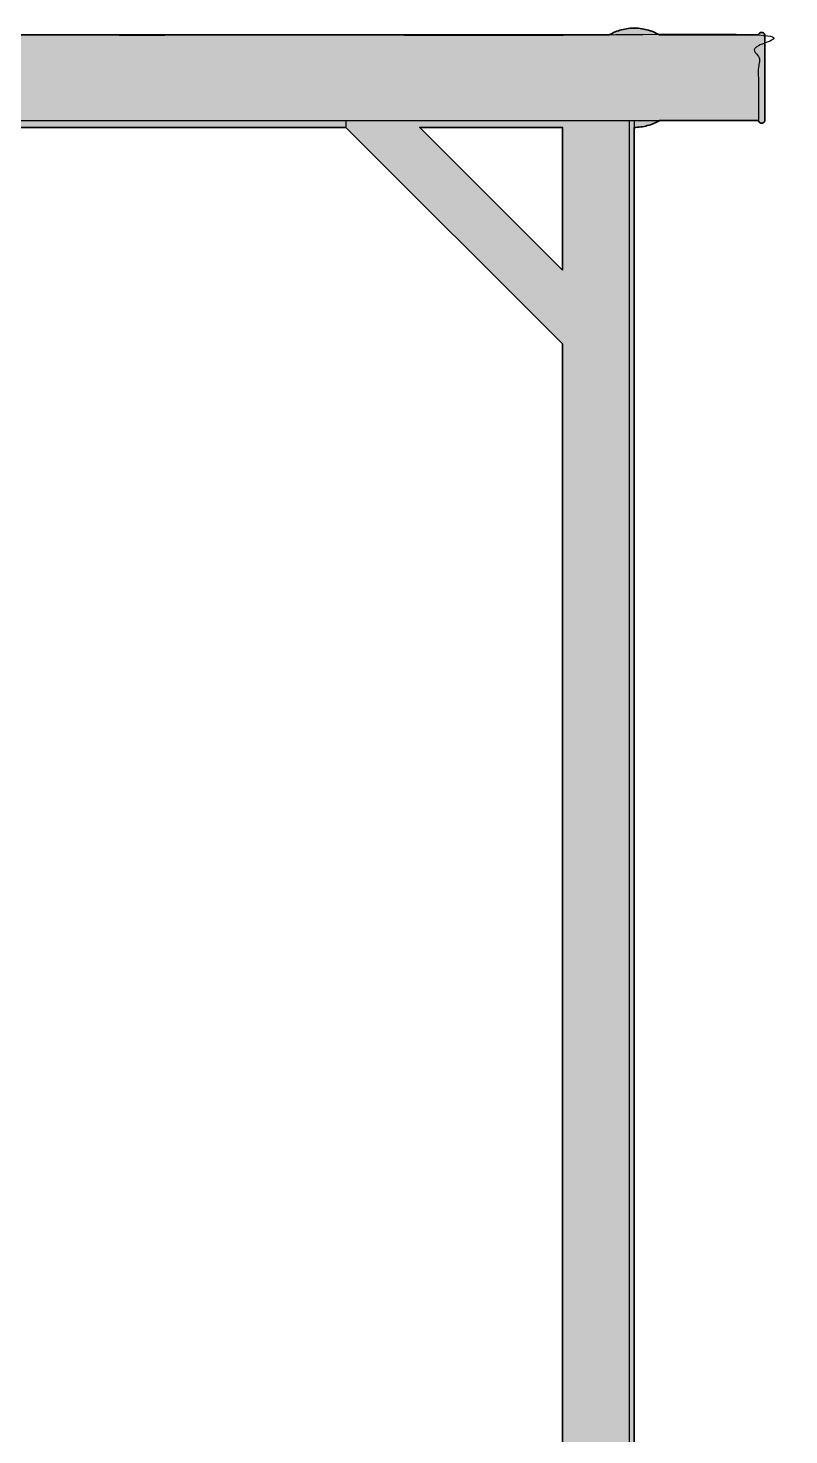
# Model space of a CAD drawing. Header units: millimetres. Extents: x 0 to 4454, y -1455 to 931.
# Drawn here: x 3871 to 4454, y -378 to 699 of the extents above; entities that cross this region are included whole.
import ezdxf

# ---------------------------------------------------------------- set-up
doc = ezdxf.new("R2010")
doc.units = ezdxf.units.MM
doc.layers.add('Blocks', color=7, linetype='Continuous')
doc.layers.add('Blocks$Fill', color=7, linetype='Continuous', true_color=0xffffff)
doc.layers.add('Blocks$Inner', color=7, linetype='Continuous', lineweight=25, true_color=0x007f00)
doc.layers.add('Blocks$Outline', color=7, linetype='Continuous', lineweight=35, true_color=0xff3f3f)

# ---------------------------------------------------------------- blocks, each defined once
blk = doc.blocks.new('Tomoto bed 90x200 Top')
at = {"layer": 'Blocks$Fill'}
h = blk.add_hatch(color=256, dxfattribs=at)
h.paths.add_polyline_path([(1133.125718834581, 1342.00029966884), (1130.834442559659, 1343.24493611529), (1129.658132508026, 1343.807523134767), (1128.463213364019, 1344.329421334935), (1127.251092061759, 1344.810016216989), (1126.023195789705, 1345.248741913909), (1124.780970310261, 1345.645081856721), (1123.525878257456, 1345.998569382728), (1122.259397414829, 1346.308788284978), (1120.983018975421, 1346.575373302301), (1119.698245785996, 1346.798010549397), (1118.406590577568, 1346.976437886402), (1117.109574184236, 1347.110445227545), (1115.808723752527, 1347.199874788514), (1114.505570943278, 1347.244621272223), (1113.20165012822, 1347.244631992799), (1111.898496583359, 1347.199906937623), (1110.59764468128, 1347.110498767333), (1109.30062608456, 1346.976512753825), (1108.008967942318, 1346.79810665631), (1106.724191092109, 1346.575490535541), (1105.447808269251, 1346.308926506512), (1104.181322325681, 1345.998728429813), (1102.92622446044, 1345.645261542086), (1101.683992463906, 1345.248942025988), (1100.456088977793, 1344.810236520165), (1099.243959772983, 1344.329661569815), (1098.049032047253, 1343.80778301849), (1096.872712744822, 1343.245215341865), (1095.716386899796, 1342.642620924216), (1094.581416005233, 1342.000469452005), (90.83031933329039, 1342.000819797429), (90.811516529453, 1342.085480489002), (90.78984786921865, 1342.169193530894), (90.76529707261216, 1342.252107116057), (90.73789351178857, 1342.334122048071), (90.70766997191822, 1342.415140205643), (90.67466261193113, 1342.495064660008), (90.63891092128324, 1342.573799790887), (90.60045767269185, 1342.651251400888), (90.5593488709892, 1342.727326828204), (90.5156336980508, 1342.801935057467), (90.4693644539766, 1342.874986828641), (90.42059649451949, 1342.946394743813), (90.36938816484326, 1343.016073371748), (90.31580072974248, 1343.083939350101), (90.25989830032267, 1343.149911485156), (90.20174775731357, 1343.213910848955), (90.14141867105172, 1343.275860873729), (90.07898321824541, 1343.33568744351), (90.01451609561991, 1343.393318982788), (89.94809443056874, 1343.448686542159), (89.8797976888527, 1343.501723880798), (89.80970757955583, 1343.552367545726), (89.73790795730383, 1343.600556947707), (89.66448472196862, 1343.646234433752), (89.58952571586997, 1343.689345356079), (89.51312061871431, 1343.729838137502), (89.43536084027801, 1343.767664333138), (89.35633941105698, 1343.802778688359), (89.27615087096456, 1343.835139192939), (89.19489115622855, 1343.864707131313), (89.11265748460573, 1343.891447128894), (89.02954823909022, 1343.915327194396), (88.945662850183, 1343.936318758111), (88.86110167696825, 1343.954396706082), (88.77596588700726, 1343.969539410156), (88.69035733533565, 1343.981728753855), (88.6043784425965, 1343.990950154053), (88.51813207248779, 1343.997192578421), (88.43172140872412, 1344.000448558627), (88.34524983157826, 1344.00071419927), (88.25882079419898, 1343.997989182542), (88.17253769882882, 1343.992276768609), (88.08650377313097, 1343.983583791707), (88.00082194664719, 1343.971920651968), (87.9155947276704, 1343.957301302975), (87.83092408063021, 1343.939743235072), (87.74691130406063, 1343.919267454441), (87.66365690945167, 1343.89589845796), (87.58126050095598, 1343.869664203907), (87.49982065625954, 1343.8405960785), (87.41943480862756, 1343.808728858363), (87.3401991303399, 1343.774100668899), (87.26220841764007, 1343.736752938697), (87.18555597730665, 1343.696730349955), (87.11033351503465, 1343.654080785027), (87.03663102571772, 1343.608855269138), (86.96453668578033, 1343.561107909338), (86.89413674768002, 1343.510895829768), (86.82551543673253, 1343.458279103319), (86.75875485031429, 1343.403320679761), (86.69393485967521, 1343.346086310432), (86.63113301436897, 1343.286644469572), (86.57042444946637, 1343.225066272402), (86.51188179568271, 1343.161425390048), (86.45557509246646, 1343.095797961396), (86.40157170421662, 1343.028262501997), (86.34993623967239, 1342.95889981015), (86.30073047464793, 1342.887792870213), (86.25401327809232, 1342.815026753338), (86.20984054168002, 1342.740688515691), (86.16826511293038, 1342.66486709429), (86.1293367319904, 1342.587653200619), (86.09310197212108, 1342.509139212079), (86.05960418398536, 1342.429419061498), (86.02888344377425, 1342.348588124725), (86.00097650526368, 1342.266743106538), (85.97591675585136, 1342.183981924949), (85.95373417660085, 1342.100403594044), (85.93445530638019, 1342.016108105543), (85.91810321010416, 1341.931196309153), (85.90469745114387, 1341.845769791926), (85.89425406792725, 1341.759930756714), (85.8867855547469, 1341.673781899904), (85.88230084680617, 1341.587426288545), (85.88080956572685, 1341.500860193564), (85.88080531316155, 1341.499762749163), (85.88230140360974, 1276.913030702775), (85.88678708996486, 1276.826668955524), (85.8942570059753, 1276.74051401878), (85.90470221348733, 1276.654668981588), (85.91811021423928, 1276.569236562176), (85.93446496483739, 1276.48431898506), (85.9537468959279, 1276.40001785871), (85.9759329356475, 1276.316434053986), (86.00099653719553, 1276.233667583432), (86.02890771062084, 1276.151817481606), (86.05963305868863, 1276.070981686587), (86.09313581686001, 1275.991256922771), (86.12937589727153, 1275.912738585153), (86.16830993671101, 1275.835520625173), (86.20989134848969, 1275.759695438295), (86.25407037819969, 1275.685353753459), (86.30079416324588, 1275.61258452451), (86.35000679608493, 1275.541474823769), (86.40164939114038, 1275.472109737839), (86.45566015526128, 1275.404572265797), (86.51197446164042, 1275.338943219884), (86.57052492716684, 1275.2753011288), (86.63124149303621, 1275.213722143753), (86.6940515085953, 1275.15427994733), (86.75887981826963, 1275.097045665332), (86.82564885146712, 1275.042087781676), (86.89427871544103, 1274.989472056441), (86.96468729083062, 1274.939261447189), (87.0367903299848, 1274.891516033631), (87.11050155770135, 1274.846292945736), (87.18573277452015, 1274.803646295375), (87.2623939622099, 1274.763627111573), (87.34039339151786, 1274.726283279449), (87.4196377319131, 1274.691659482916), (87.50003216324694, 1274.659797151222), (87.58148048923613, 1274.630734409369), (87.66388525255388, 1274.604506032501), (87.7471478514417, 1274.58114340429), (87.83116865769625, 1274.56067447938), (87.91584713587508, 1274.543123749952), (88.00108196360452, 1274.528512216404), (88.08677115279716, 1274.516857362221), (88.17281217170421, 1274.50817313307), (88.25910206759363, 1274.5024699201), (88.3455375899357, 1274.499754547516), (88.4320153139488, 1274.500030264406), (88.5184317643616, 1274.503296740859), (88.60468353921715, 1274.509550068362), (88.69066743359872, 1274.518782764468), (88.77628056312824, 1274.530983781757), (88.86142048706097, 1274.546138521053), (88.94598533087265, 1274.564228848889), (89.02987390815906, 1274.585233119209), (89.11298584169344, 1274.609126199271), (89.19522168355252, 1274.635879499709), (89.27648303410388, 1274.665461008752), (89.35667265974189, 1274.697835330524), (89.43569460924846, 1274.732963727398), (89.51345432857852, 1274.770804166346), (89.58985877403029, 1274.81131136924), (89.66481652354196, 1274.854436867014), (89.73823788612026, 1274.900129057682), (89.81003500912448, 1274.948333268065), (89.8801219834204, 1274.998991819215), (89.94841494614775, 1275.052044095439), (90.01483218108478, 1275.107426616816), (90.07929421641165, 1275.165073115162), (90.14172391982356, 1275.224914613327), (90.202046590799, 1275.286879507719), (90.26019004999762, 1275.350893653991), (90.31608472562766, 1275.416880455754), (90.36966373668474, 1275.484760956228), (90.42086297298374, 1275.554453932724), (90.46962117187286, 1275.625875993825), (90.51587999152252, 1275.698941679169), (90.5595840807564, 1275.773563561715), (90.60068114526803, 1275.849652352343), (90.63912201019411, 1275.927117006697), (90.67486067896243, 1276.005864834127), (90.70785438832354, 1276.085801608602), (90.73806365951532, 1276.166831681443), (90.76545234551304, 1276.248858095785), (90.78998767427402, 1276.331782702586), (90.81164028794774, 1276.415506278068), (90.83029963169065, 1276.49991350221), (166.6086889453218, 1276.499883331622), (168.8240853539428, 1275.29336038216), (169.9605952812017, 1274.745917027951), (171.1146499528968, 1274.236498874008), (172.2849775519971, 1273.765667320671), (173.4702883280079, 1273.333941244213), (174.6692760183578, 1272.941796425022), (175.8806192879238, 1272.589665023268), (177.1029831852211, 1272.277935102637), (178.3350206135547, 1272.006950202678), (179.5753738156091, 1271.777008960211), (180.8226758697128, 1271.5883647802), (182.0755521962819, 1271.441225556509), (183.3326220726449, 1271.335753442783), (184.592500154653, 1271.272064673747), (185.853298151851, 1271.25023809041), (185.853298151851, -730.749785542921), (183.2113166625531, -730.8410964765189), (181.8941844087931, -730.9556280079814), (180.5818335435088, -731.1159091733807), (179.275852660925, -731.3217459531606), (177.9778226444214, -731.5728891829149), (176.6893147529081, -731.8690348550135), (175.4118887188051, -732.2098244865829), (174.1470908599968, -732.5948455534653), (172.8964522080241, -733.0236319895666), (171.6614866547807, -733.495664751028), (170.4436891199475, -734.0103724445325), (169.2445337414138, -734.5671320189667), (168.0654720908205, -735.1652695196226), (166.9079314164537, -735.8040609040199), (165.7733129155677, -736.4827329183518), (164.6629900382322, -737.200464033509), (163.5783068247965, -737.9563854395292), (162.5205762789119, -738.7496811287474), (150.8441290990413, -738.7497801602003), (150.8441290990413, -753.951131574986), (149.9000959124605, -756.4198783670381), (149.4930364490137, -757.6773791967626), (149.1299559105209, -758.9482758354043), (148.8112935655427, -760.231030704208), (148.5374349438171, -761.5240918778782), (148.3087113698493, -762.8258949621631), (148.1253995620646, -764.1348649865195), (147.9877212980027, -765.4494183095721), (147.8958431460305, -766.7679645350563), (147.8498762638083, -768.0889084359387), (147.8498762638119, -769.4106518843964), (147.8958431460305, -770.7315957852807), (147.9877212979991, -772.050142010763), (148.1253995620609, -773.3646953338157), (148.308711369853, -774.6736653581738), (148.5374349438171, -775.9754684424588), (148.8112935655408, -777.2685296161271), (149.1299559105173, -778.5512844849309), (149.4930364490065, -779.8221811235726), (149.9000959124605, -781.079681953297), (150.3506418249599, -782.3222656021007), (150.8441290990413, -783.5484287453492), (150.8441290990413, -798.7497801602003), (162.5203808134511, -798.7498032091262), (164.662002943116, -800.298433562215), (165.7719037100323, -801.015950802228), (166.906084512204, -801.6944378029202), (168.0631734065864, -802.3330738437235), (169.2417707397544, -802.9310864091203), (170.4404508409461, -803.4877521231028), (171.657763746618, -804.0023976242064), (172.8922369543543, -804.4744003800206), (174.1423772040762, -804.9031894402196), (175.4066722843163, -805.2882461272111), (176.6835928614582, -805.6291046635506), (177.9715943296505, -805.9253527353467), (179.2691186792435, -806.1766319910275), (180.5745963813752, -806.3826384747972), (181.8864482865538, -806.5431229943242), (183.2030875348228, -806.6578914221591), (184.5229214753163, -806.7268049305785), (185.8443535927472, -806.7497801594964), (187.1657854386231, -806.7267893173066), (188.4856185647805, -806.6578602145), (189.8022564569219, -806.5430762300257), (191.114106465815, -806.3825762104334), (192.4195817338004, -806.1765543019119), (193.7171031143334, -805.9252597154536), (195.0051010821444, -805.6289964253992), (196.282017631811, -805.2881228017322), (197.5463081623566, -804.9030511765905), (198.7964433456655, -804.4742473454917), (200.0309109764094, -804.0022300038927), (201.2482178012433, -803.4875701197616), (202.4468913251112, -802.9308902429093), (203.6254815924294, -802.3328637519353), (204.7825629409781, -801.6942140396877), (205.9167357264596, -801.0157136382186), (207.0266280155338, -800.2981832843125), (208.1108972453585, -799.5424909266894), (209.0107137012137, -798.7497801602003), (1090.566325426633, -798.7498418276609), (1092.707949564236, -800.2985016122439), (1093.817851040627, -801.0160142939494), (1094.952032359775, -801.6944967705094), (1096.109121581918, -802.3331283291609), (1097.287719057207, -802.9311364619989), (1098.486399118772, -803.4877978004406), (1099.703711807229, -804.0024389902264), (1100.93818462462, -804.4744375059308), (1102.188324315575, -804.9032224039802), (1103.452618673613, -805.2882750132958), (1104.729538370331, -805.629129562687), (1106.017538805343, -805.9253737442541), (1107.315061974667, -806.1766492121515), (1108.620538355342, -806.382652016031), (1109.932388803954, -806.543132968718), (1111.249026466836, -806.657897947638), (1112.568858699553, -806.7268081296261), (1113.890288993429, -806.7497801588561), (1115.211718906725, -806.7267862476747), (1116.531549998163, -806.6578542102088), (1117.848185760431, -806.5430674287181), (1119.160033551414, -806.3825647527356), (1120.465506520648, -806.1765403311183), (1121.763025528851, -805.9252433771871), (1123.051021058091, -805.6289778672799), (1124.327935110325, -805.2881021730518), (1125.592223091986, -804.9030286279703), (1126.842355682402, -804.4742230285501), (1128.076820683658, -804.0022040709118), (1129.294124849854, -803.4875427233565), (1130.492795693335, -802.9308615356949), (1131.671383265872, -802.3328338861993), (1132.828461912566, -801.6941831670574), (1133.96263199637, -801.0156819093481), (1135.072521591104, -800.2981508485555), (1136.156788141012, -799.5424579317823), (1137.213769535841, -798.7497801602003), (1148.889974367597, -798.7497801602003), (1148.889975532084, -783.5484232371509), (1149.834009325892, -781.0796767884221), (1150.24106853289, -779.8221761489385), (1150.604148830389, -778.5512797118226), (1150.922810950309, -777.2685250549894), (1151.196669363333, -775.9754641028612), (1151.425392745339, -774.6736612488057), (1151.608704378241, -773.3646914624678), (1151.746382484795, -772.0501383843166), (1151.838260496896, -770.7315924096929), (1151.884227257093, -769.410648764695), (1151.884227153088, -768.0889055762109), (1151.838260185004, -766.7679619384489), (1151.746381965395, -765.4494159782844), (1151.60870365196, -764.134862921801), (1151.425391813051, -762.8258931643122), (1151.196668226174, -761.5240903462527), (1150.922809609654, -760.2310294372237), (1150.604147287855, -758.94827483054), (1150.241066790342, -757.6773784505658), (1149.834007385445, -756.4198778751434), (1149.383461548812, -755.1772944753702), (1148.889974367597, -753.951131574986), (1148.889974367597, -738.7497801602003), (1137.213781946269, -738.7497801602003), (1135.07138994116, -737.2006496766171), (1133.961077751814, -736.4829115654338), (1132.826469781567, -735.8042320328695), (1131.668939456991, -735.1654326107036), (1130.489887951839, -734.5672865564175), (1129.290742490935, -734.0105179171696), (1128.072954622545, -733.4958006533616), (1126.837998461298, -733.0237578228134), (1125.587368903814, -732.5949608265528), (1124.322579819105, -732.2099287171604), (1123.045162216102, -731.8691275704368), (1121.75666239038, -731.5729699212552), (1120.458640052366, -731.3218142641763), (1119.152666439368, -731.1159646194956), (1117.840322413591, -730.9556701652346), (1116.523196548529, -730.8411249355177), (1115.202883206031, -730.7724675856934), (1113.880892960562, -730.7497812244874), (1113.880897005169, 1271.250229928846), (1116.402082666944, 1271.335793858363), (1117.659110771749, 1271.441281871217), (1118.91194497811, 1271.588434270067), (1120.159204697986, 1271.777088897103), (1121.399515486246, 1272.007037860238), (1122.631510555297, 1272.27802776218), (1123.853832281231, 1272.589759979686), (1125.065133699893, 1272.941890992617), (1126.264079991197, 1273.334032762506), (1127.449349950059, 1273.765753160153), (1128.619637442327, 1274.236576441826), (1129.773652844106, 1274.745983773513), (1130.910124462893, 1275.293413802663), (1132.027799938929, 1275.878263276789), (1133.125447625289, 1276.499893071736), (1208.903793515474, 1276.499911244611), (1208.922463179442, 1276.415506275136), (1208.944115794073, 1276.331782696774), (1208.968651123989, 1276.24885808716), (1208.99603981134, 1276.166831670076), (1209.026249084072, 1276.085801594581), (1209.059242795163, 1276.005864817549), (1209.094981465842, 1275.927116987659), (1209.133422332859, 1275.849652330964), (1209.174519399632, 1275.77356353812), (1209.218223491294, 1275.698941653487), (1209.264482313531, 1275.625875966196), (1209.313240515155, 1275.554453903302), (1209.364439754336, 1275.484760925168), (1209.418018768414, 1275.416880423221), (1209.473913447193, 1275.350893620162), (1209.532056909666, 1275.286879472771), (1209.592379584021, 1275.224914577446), (1209.654809290914, 1275.165073078542), (1209.719271329821, 1275.107426579656), (1209.785688568416, 1275.052044057942), (1209.853981534878, 1274.998991781593), (1209.92406851297, 1274.948333230528), (1209.995865639825, 1274.900129020451), (1210.069287006292, 1274.85443683031), (1210.144244759731, 1274.811311333286), (1210.220649209125, 1274.770804131373), (1210.298408932409, 1274.732963693632), (1210.37743088587, 1274.697835298199), (1210.457620515448, 1274.6654609781), (1210.538881869914, 1274.635879470965), (1210.621117715651, 1274.609126172669), (1210.704229653018, 1274.585233094982), (1210.788118234073, 1274.564228827267), (1210.87268308159, 1274.546138502268), (1210.957823009143, 1274.530983766041), (1211.043436142198, 1274.518782752044), (1211.129420040004, 1274.509550059456), (1211.215671818165, 1274.503296735691), (1211.302088271754, 1274.500030263191), (1211.388565998808, 1274.499754550468), (1211.475001524039, 1274.502469927427), (1211.561291422659, 1274.508173144972), (1211.647332444125, 1274.516857378894), (1211.733021635697, 1274.528512238037), (1211.818256465616, 1274.54312377673), (1211.902934945783, 1274.560674511476), (1211.986955753819, 1274.581143441872), (1212.070218354267, 1274.604506075726), (1212.152623118915, 1274.630734458389), (1212.234071446001, 1274.659797206179), (1212.314465878182, 1274.69165954394), (1212.393710219176, 1274.726283346658), (1212.471709648828, 1274.763627185082), (1212.548370836592, 1274.803646375285), (1212.623602053209, 1274.846293032135), (1212.697313280445, 1274.8915161266), (1212.769416318832, 1274.93926154679), (1212.839824893175, 1274.989472162733), (1212.908454755796, 1275.042087894699), (1212.975223787351, 1275.097045785118), (1213.040052095072, 1275.154280073895), (1213.102862108381, 1275.213722277103), (1213.163578671691, 1275.275301268926), (1213.222129134345, 1275.338943366762), (1213.278443437543, 1275.404572419393), (1213.332454198167, 1275.472109898104), (1213.384096789418, 1275.541474990641), (1213.433309418142, 1275.612584697914), (1213.480033198755, 1275.685353933304), (1213.524212223723, 1275.75969562448), (1213.565793630454, 1275.835520817576), (1213.604727664537, 1275.912738783645), (1213.640967739295, 1275.991257127207), (1213.674470491515, 1276.070981896806), (1213.705195833334, 1276.15181769744), (1213.733107000218, 1276.23366780469), (1213.758170594945, 1276.316434280472), (1213.780356627565, 1276.400018090213), (1213.799638551287, 1276.484319221352), (1213.815993294251, 1276.569236803023), (1213.829401287108, 1276.654669226735), (1213.839846486477, 1276.740514267967), (1213.847316394116, 1276.826669208474), (1213.851802071866, 1276.913030959204), (1213.85329815237, 1276.999635050952), (1213.85191083895, 1341.587278927649), (1213.847517052815, 1341.673614605194), (1213.840137448948, 1341.759746457721), (1213.829780871869, 1341.845571255331), (1213.816459734047, 1341.930986136122), (1213.800190001004, 1342.015888729486), (1213.780991172178, 1342.100177278799), (1213.758886257558, 1342.183750763368), (1213.73390175012, 1342.266509019521), (1213.706067594043, 1342.348352860638), (1213.675417148854, 1342.42918419604), (1213.641987149425, 1342.508906148547), (1213.605817661943, 1342.58742317058), (1213.566952035919, 1342.664641158684), (1213.525436852196, 1342.740467566315), (1213.481321867155, 1342.814811514743), (1213.434659953051, 1342.887583901989), (1213.385507034667, 1342.958697509603), (1213.333922022275, 1343.028067107194), (1213.279966741047, 1343.095609554593), (1213.223705856934, 1343.161243901488), (1213.165206799178, 1343.224891484439), (1213.104539679509, 1343.286476021167), (1213.04177720808, 1343.345923701976), (1212.976994606357, 1343.403163278212), (1212.910269516957, 1343.458126147658), (1212.841681910577, 1343.510746436752), (1212.771313990164, 1343.560961079542), (1212.699250092395, 1343.60870989326), (1212.625576586586, 1343.653935650467), (1212.550381771187, 1343.696584147632), (1212.473755767953, 1343.736604270094), (1212.395790413932, 1343.773948053324), (1212.316579151404, 1343.808570740419), (1212.23621691587, 1343.840430835735), (1212.154800022294, 1343.869490154617), (1212.072426049657, 1343.895713869179), (1211.989193724006, 1343.919070550028), (1211.905202800139, 1343.939532203944), (1211.820553942032, 1343.957074307427), (1211.735348602211, 1343.971675836083), (1211.649688900143, 1343.983319289835), (1211.563677499862, 1343.991990713881), (1211.477417486909, 1343.997679715432), (1211.391012244789, 1344.00037947616), (1211.304565331076, 1344.000086760376), (1211.218180353273, 1343.996801918904), (1211.131960844665, 1343.990528888657), (1211.04601014021, 1343.981275187927), (1210.960431252708, 1343.969051907372), (1210.875326749334, 1343.953873696713), (1210.790798628703, 1343.935758747195), (1210.706948198636, 1343.914728769769), (1210.623875954723, 1343.890808969079), (1210.541681459908, 1343.864028013249), (1210.460463225125, 1343.834417999531), (1210.380318591269, 1343.802014415827), (1210.301343612493, 1343.766856098162), (1210.223632941124, 1343.728985184143), (1210.147279714191, 1343.688447062448), (1210.072375441823, 1343.645290318431), (1209.999009897554, 1343.599566675884), (1209.927271010743, 1343.551330935068), (1209.857244761171, 1343.50064090701), (1209.789015076021, 1343.447557344227), (1209.72266372927, 1343.39214386791), (1209.658270243683, 1343.33446689168), (1209.595911795508, 1343.27459554198), (1209.535663121991, 1343.212601575238), (1209.477596431771, 1343.148559291854), (1209.421781318386, 1343.082545447163), (1209.36828467681, 1343.014639159434), (1209.317170623317, 1342.944921815042), (1209.268500418624, 1342.873476970943), (1209.222332394467, 1342.80039025451), (1209.178721883694, 1342.725749260921), (1209.137721153958, 1342.649643448172), (1209.099379345043, 1342.572164029856), (1209.063742410006, 1342.493403865848), (1209.030853060071, 1342.413457351015), (1209.000750713463, 1342.332420302067), (1208.973471448155, 1342.250389842739), (1208.949047958622, 1342.167464287375), (1208.903775985164, 1342.000162407769)], flags=0)
h.paths.add_polyline_path([(957.6995037197239, -700.7454900690882), (1058.880805314788, -599.5640845352755), (1058.880805314788, -700.7455420384576)], flags=0)
h.paths.add_polyline_path([(240.8535443694345, -700.7455420384576), (240.853298151851, -599.5640845352755), (342.0347556550269, -700.7455420384576)], flags=0)
h.paths.add_polyline_path([(240.853298151851, 1271.250219840071), (350.0347556559318, 1271.250219840069), (240.853298151851, 1162.068762335981)], flags=0)
h.paths.add_polyline_path([(1058.880805314788, 1162.068762335981), (949.699347810707, 1271.250219840069), (1058.880805314788, 1271.250219840071)], flags=0)
h.paths.add_polyline_path([(893.1308053157554, 1271.2502198401), (1058.880805314788, 1105.500219841051), (1058.880805314788, -542.9955420403439), (901.1308053166913, -700.7455420384576), (398.6032981499475, -700.7455420384576), (240.853298151851, -542.9955420403439), (240.853298151851, 1105.500219841051), (406.6033015367811, 1271.250219840118)], flags=0)
at = {"layer": 'Blocks$Inner'}
for p, q in [((406.6033026074447, 1271.250219840134), (893.130805257787, 1271.2502198401)), ((1109.880805256819, 1276.500061111552), (1109.880805256819, -738.7497801602021)), ((1113.880805256819, 1276.500032370033), (1113.880805256819, -738.7497801602003))]:
    blk.add_line(p, q, dxfattribs=at)
for points in [[(1133.125718776667, 1342.000392374955), (1131.990758437735, 1342.642322683563), (1130.83444250169, 1343.24493611529), (1129.658132450058, 1343.807523134767), (1128.46321330605, 1344.329421334935), (1127.25109200379, 1344.810016216989), (1126.023195731736, 1345.248741913909), (1124.780970252293, 1345.645081856721), (1123.525878199488, 1345.998569382728), (1122.259397356861, 1346.308788284978), (1120.983018917453, 1346.575373302301), (1119.698245728027, 1346.798010549397), (1118.406590519599, 1346.976437886402), (1117.109574126268, 1347.110445227545), (1115.808723694558, 1347.199874788514), (1114.50557088531, 1347.244621272223), (1113.201650070251, 1347.244631992799), (1111.89849652539, 1347.199906937623), (1110.597644623312, 1347.110498767333), (1109.300626026591, 1346.976512753825), (1108.00896788435, 1346.79810665631), (1106.724191034141, 1346.575490535541), (1105.447808211283, 1346.308926506512), (1104.181322267713, 1345.998728429813), (1102.926224402471, 1345.645261542086), (1101.683992405938, 1345.248942025988), (1100.456088919825, 1344.810236520165), (1099.243959715014, 1344.329661569815), (1098.049031989284, 1343.80778301849), (1096.872712686853, 1343.245215341865), (1095.716386841827, 1342.642620924216), (1094.581415947406, 1342.000709278529)], [(893.130805257787, 1276.49986822784), (893.130805257787, 1271.2502198401), (1058.880805256819, 1105.500219841051), (1058.880805256819, -542.9955420403439), (893.130805257787, -708.7455420393944), (893.130805257787, -738.7497801602003)], [(1133.12544756732, 1276.499887708223), (1132.027799880961, 1275.878263276789), (1130.910124404924, 1275.293413802663), (1129.773652786137, 1274.745983773513), (1128.619637384359, 1274.236576441826), (1127.44934989209, 1273.765753160153), (1126.264079933228, 1273.334032762506), (1125.065133641924, 1272.941890992617), (1123.853832223263, 1272.589759979686), (1122.631510497328, 1272.27802776218), (1121.399515428277, 1272.007037860238), (1120.159204640017, 1271.777088897103), (1118.911944920142, 1271.588434270067), (1117.65911071378, 1271.441281871217), (1116.402082608975, 1271.335793858363), (1115.142245815342, 1271.272086476327), (1113.880988637581, 1271.250229928848)]]:
    blk.add_lwpolyline(points, dxfattribs=at)
blk.add_lwpolyline([(1058.880805256819, 1162.068762335981), (1058.880805256819, 1271.250219840071), (949.6993477527385, 1271.250219840069)], close=True, dxfattribs=at)
blk.add_open_spline([(90.83040519566839, 1342.000268408196), (90.83034774425778, 1341.999752284843), (90.83032264450503, 1276.500344032389), (90.81164022997928, 1276.415506278068), (90.78998761630555, 1276.331782702586), (90.76545228754458, 1276.248858095785), (90.73806360154686, 1276.166831681443), (90.70785433035508, 1276.085801608602), (90.67486062099397, 1276.005864834127), (90.63912195222565, 1275.927117006697), (90.60068108729956, 1275.849652352343), (90.55958402278793, 1275.773563561715), (90.51587993355406, 1275.698941679169), (90.4696211139044, 1275.625875993825), (90.42086291501528, 1275.554453932724), (90.36966367871628, 1275.484760956228), (90.3160846676592, 1275.416880455754), (90.26018999202915, 1275.350893653991), (90.20204653283054, 1275.286879507719), (90.1417238618551, 1275.224914613327), (90.07929415844319, 1275.165073115162), (90.01483212311632, 1275.107426616816), (89.94841488817929, 1275.052044095439), (89.88012192545193, 1274.998991819215), (89.81003495115601, 1274.948333268065), (89.7382378281518, 1274.900129057682), (89.6648164655735, 1274.854436867014), (89.58985871606183, 1274.81131136924), (89.51345427061005, 1274.770804166346), (89.43569455128, 1274.732963727398), (89.35667260177343, 1274.697835330524), (89.27648297613541, 1274.665461008752), (89.19522162558405, 1274.635879499709), (89.11298578372498, 1274.609126199271), (89.0298738501906, 1274.585233119209), (88.94598527290418, 1274.564228848889), (88.8614204290925, 1274.546138521053), (88.77628050515978, 1274.530983781757), (88.69066737563026, 1274.518782764468), (88.60468348124868, 1274.509550068362), (88.51843170639313, 1274.503296740859), (88.43201525598033, 1274.500030264406), (88.34553753196724, 1274.499754547516), (88.25910200962517, 1274.5024699201), (88.17281211373574, 1274.50817313307), (88.08677109482869, 1274.516857362221), (88.00108190563606, 1274.528512216404), (87.91584707790662, 1274.543123749952), (87.83116859972779, 1274.56067447938), (87.74714779347323, 1274.58114340429), (87.66388519458542, 1274.604506032501), (87.58148043126766, 1274.630734409369), (87.50003210527848, 1274.659797151222), (87.41963767394464, 1274.691659482916), (87.3403933335494, 1274.726283279449), (87.26239390424143, 1274.763627111573), (87.18573271655168, 1274.803646295375), (87.11050149973289, 1274.846292945736), (87.03679027201633, 1274.891516033631), (86.96468723286216, 1274.939261447189), (86.89427865747257, 1274.989472056441), (86.82564879349866, 1275.042087781676), (86.75887976030117, 1275.097045665332), (86.69405145062683, 1275.15427994733), (86.63124143506775, 1275.213722143753), (86.57052486919838, 1275.2753011288), (86.51197440367196, 1275.338943219884), (86.45566009729282, 1275.404572265797), (86.40164933317192, 1275.472109737839), (86.35000673811646, 1275.541474823769), (86.30079410527742, 1275.61258452451), (86.25407032023122, 1275.685353753459), (86.20989129052123, 1275.759695438295), (86.16830987874255, 1275.835520625173), (86.12937583930307, 1275.912738585153), (86.09313575889155, 1275.991256922771), (86.05963300072017, 1276.070981686587), (86.02890765265238, 1276.151817481606), (86.00099647922707, 1276.233667583432), (85.97593287767904, 1276.316434053986), (85.95374683795944, 1276.40001785871), (85.93446490686893, 1276.48431898506), (85.91811015627081, 1276.569236562176), (85.90470215551886, 1276.654668981588), (85.89425694800684, 1276.74051401878), (85.88678703199639, 1276.826668955524), (85.88230134564128, 1276.913030702775), (85.8808052563063, 1276.999634921027), (85.88080525630994, 1341.490257482887), (85.88080525393434, 1341.5003649931), (85.88230078883771, 1341.587426288545), (85.88678549677843, 1341.673781899904), (85.89425400995879, 1341.759930756714), (85.90469739317541, 1341.845769791926), (85.9181031521357, 1341.931196309153), (85.93445524841172, 1342.016108105543), (85.95373411863238, 1342.100403594044), (85.9759166978829, 1342.183981924949), (86.00097644729522, 1342.266743106538), (86.02888338580578, 1342.348588124725), (86.0596041260169, 1342.429419061498), (86.09310191415261, 1342.509139212079), (86.12933667402194, 1342.587653200619), (86.16826505496192, 1342.66486709429), (86.20984048371156, 1342.740688515691), (86.25401322012385, 1342.815026753338), (86.30073041667947, 1342.887792870213), (86.34993618170392, 1342.95889981015), (86.40157164624816, 1343.028262501997), (86.455575034498, 1343.095797961396), (86.51188173771425, 1343.161425390048), (86.57042439149791, 1343.225066272402), (86.6311329564005, 1343.286644469572), (86.69393480170675, 1343.346086310432), (86.75875479234583, 1343.403320679761), (86.82551537876407, 1343.458279103319), (86.89413668971156, 1343.510895829768), (86.96453662781187, 1343.561107909338), (87.03663096774926, 1343.608855269138), (87.11033345706619, 1343.654080785027), (87.18555591933819, 1343.696730349955), (87.2622083596716, 1343.736752938697), (87.34019907237143, 1343.774100668899), (87.4194347506591, 1343.808728858363), (87.49982059829108, 1343.8405960785), (87.58126044298751, 1343.869664203907), (87.66365685148321, 1343.89589845796), (87.74691124609217, 1343.919267454441), (87.83092402266175, 1343.939743235072), (87.91559466970193, 1343.957301302975), (88.00082188867873, 1343.971920651968), (88.08650371516251, 1343.983583791707), (88.17253764086036, 1343.992276768609), (88.25882073623052, 1343.997989182542), (88.3452497736098, 1344.00071419927), (88.43172135075565, 1344.000448558627), (88.51813201451932, 1343.997192578421), (88.60437838462803, 1343.990950154053), (88.69035727736718, 1343.981728753855), (88.7759658290388, 1343.969539410156), (88.86110161899978, 1343.954396706082), (88.94566279221453, 1343.936318758111), (89.02954818112175, 1343.915327194396), (89.11265742663727, 1343.891447128894), (89.19489109826009, 1343.864707131313), (89.2761508129961, 1343.835139192939), (89.35633935308852, 1343.802778688359), (89.43536078230954, 1343.767664333138), (89.51312056074585, 1343.729838137502), (89.5895256579015, 1343.689345356079), (89.66448466400016, 1343.646234433752), (89.73790789933537, 1343.600556947707), (89.80970752158737, 1343.552367545726), (89.87979763088424, 1343.501723880798), (89.94809437260028, 1343.448686542159), (90.01451603765145, 1343.393318982788), (90.07898316027695, 1343.33568744351), (90.14141861308326, 1343.275860873729), (90.2017476993451, 1343.213910848955), (90.25989824235421, 1343.149911485156), (90.31580067177401, 1343.083939350101), (90.3693881068748, 1343.016073371748), (90.42059643655102, 1342.946394743813), (90.46936439600813, 1342.874986828641), (90.51563364008234, 1342.801935057467), (90.55934881302073, 1342.727326828204), (90.60045761472338, 1342.651251400888), (90.63891086331478, 1342.573799790887), (90.67466255396266, 1342.495064660008), (90.70766991394976, 1342.415140205643), (90.7378934538201, 1342.334122048071), (90.76529701464369, 1342.252107116057), (90.78984781125018, 1342.169193530894), (90.81151647148454, 1342.085480489002), (90.83031927532193, 1342.000819797429), (1208.903775927195, 1342.000162407769), (1208.903778248267, 1276.500256569336), (1208.922463121474, 1276.415506275136), (1208.944115736104, 1276.331782696774), (1208.96865106602, 1276.24885808716), (1208.996039753371, 1276.166831670076), (1209.026249026104, 1276.085801594581), (1209.059242737195, 1276.005864817549), (1209.094981407873, 1275.927116987659), (1209.133422274891, 1275.849652330964), (1209.174519341664, 1275.77356353812), (1209.218223433326, 1275.698941653487), (1209.264482255562, 1275.625875966196), (1209.313240457187, 1275.554453903302), (1209.364439696367, 1275.484760925168), (1209.418018710446, 1275.416880423221), (1209.473913389224, 1275.350893620162), (1209.532056851697, 1275.286879472771), (1209.592379526052, 1275.224914577446), (1209.654809232946, 1275.165073078542), (1209.719271271852, 1275.107426579656), (1209.785688510447, 1275.052044057942), (1209.853981476909, 1274.998991781593), (1209.924068455001, 1274.948333230528), (1209.995865581856, 1274.900129020451), (1210.069286948324, 1274.85443683031), (1210.144244701763, 1274.811311333286), (1210.220649151156, 1274.770804131373), (1210.298408874441, 1274.732963693632), (1210.377430827902, 1274.697835298199), (1210.45762045748, 1274.6654609781), (1210.538881811945, 1274.635879470965), (1210.621117657683, 1274.609126172669), (1210.70422959505, 1274.585233094982), (1210.788118176105, 1274.564228827267), (1210.872683023622, 1274.546138502268), (1210.957822951174, 1274.530983766041), (1211.043436084229, 1274.518782752044), (1211.129419982036, 1274.509550059456), (1211.215671760197, 1274.503296735691), (1211.302088213785, 1274.500030263191), (1211.38856594084, 1274.499754550468), (1211.47500146607, 1274.502469927427), (1211.56129136469, 1274.508173144972), (1211.647332386156, 1274.516857378894), (1211.733021577728, 1274.528512238037), (1211.818256407648, 1274.54312377673), (1211.902934887815, 1274.560674511476), (1211.98695569585, 1274.581143441872), (1212.070218296299, 1274.604506075726), (1212.152623060946, 1274.630734458389), (1212.234071388032, 1274.659797206179), (1212.314465820214, 1274.69165954394), (1212.393710161207, 1274.726283346658), (1212.471709590859, 1274.763627185082), (1212.548370778623, 1274.803646375285), (1212.62360199524, 1274.846293032135), (1212.697313222477, 1274.8915161266), (1212.769416260863, 1274.93926154679), (1212.839824835207, 1274.989472162733), (1212.908454697827, 1275.042087894699), (1212.975223729382, 1275.097045785118), (1213.040052037103, 1275.154280073895), (1213.102862050412, 1275.213722277103), (1213.163578613722, 1275.275301268926), (1213.222129076376, 1275.338943366762), (1213.278443379574, 1275.404572419393), (1213.332454140199, 1275.472109898104), (1213.384096731449, 1275.541474990641), (1213.433309360174, 1275.612584697914), (1213.480033140787, 1275.685353933304), (1213.524212165755, 1275.75969562448), (1213.565793572486, 1275.835520817576), (1213.604727606568, 1275.912738783645), (1213.640967681326, 1275.991257127207), (1213.674470433546, 1276.070981896806), (1213.705195775366, 1276.15181769744), (1213.73310694225, 1276.23366780469), (1213.758170536977, 1276.316434280472), (1213.780356569597, 1276.400018090213), (1213.799638493319, 1276.484319221352), (1213.815993236282, 1276.569236803023), (1213.82940122914, 1276.654669226735), (1213.839846428508, 1276.740514267967), (1213.847316336148, 1276.826669208474), (1213.851802013897, 1276.913030959204), (1213.853298094402, 1276.999635050952), (1213.853305788889, 1341.500851584444), (1213.851910780982, 1341.587278927649), (1213.847516994846, 1341.673614605194), (1213.840137390979, 1341.759746457721), (1213.8297808139, 1341.845571255331), (1213.816459676079, 1341.930986136122), (1213.800189943036, 1342.015888729486), (1213.780991114209, 1342.100177278799), (1213.758886199589, 1342.183750763368), (1213.733901692151, 1342.266509019521), (1213.706067536074, 1342.348352860638), (1213.675417090885, 1342.42918419604), (1213.641987091457, 1342.508906148547), (1213.605817603974, 1342.58742317058), (1213.56695197795, 1342.664641158684), (1213.525436794228, 1342.740467566315), (1213.481321809187, 1342.814811514743), (1213.434659895082, 1342.887583901989), (1213.385506976699, 1342.958697509603), (1213.333921964307, 1343.028067107194), (1213.279966683079, 1343.095609554593), (1213.223705798965, 1343.161243901488), (1213.16520674121, 1343.224891484439), (1213.10453962154, 1343.286476021167), (1213.041777150112, 1343.345923701976), (1212.976994548389, 1343.403163278212), (1212.910269458988, 1343.458126147658), (1212.841681852608, 1343.510746436752), (1212.771313932196, 1343.560961079542), (1212.699250034427, 1343.60870989326), (1212.625576528618, 1343.653935650467), (1212.550381713218, 1343.696584147632), (1212.473755709984, 1343.736604270094), (1212.395790355963, 1343.773948053324), (1212.316579093435, 1343.808570740419), (1212.236216857901, 1343.840430835735), (1212.154799964325, 1343.869490154617), (1212.072425991689, 1343.895713869179), (1211.989193666038, 1343.919070550028), (1211.90520274217, 1343.939532203944), (1211.820553884064, 1343.957074307427), (1211.735348544243, 1343.971675836083), (1211.649688842174, 1343.983319289835), (1211.563677441894, 1343.991990713881), (1211.47741742894, 1343.997679715432), (1211.39101218682, 1344.00037947616), (1211.304565273108, 1344.000086760376), (1211.218180295305, 1343.996801918904), (1211.131960786696, 1343.990528888657), (1211.046010082241, 1343.981275187927), (1210.96043119474, 1343.969051907372), (1210.875326691365, 1343.953873696713), (1210.790798570734, 1343.935758747195), (1210.706948140668, 1343.914728769769), (1210.623875896755, 1343.890808969079), (1210.54168140194, 1343.864028013249), (1210.460463167156, 1343.834417999531), (1210.380318533301, 1343.802014415827), (1210.301343554524, 1343.766856098162), (1210.223632883156, 1343.728985184143), (1210.147279656222, 1343.688447062448), (1210.072375383855, 1343.645290318431), (1209.999009839586, 1343.599566675884), (1209.927270952775, 1343.551330935068), (1209.857244703203, 1343.50064090701), (1209.789015018053, 1343.447557344227), (1209.722663671301, 1343.39214386791), (1209.658270185714, 1343.33446689168), (1209.59591173754, 1343.27459554198), (1209.535663064023, 1343.212601575238), (1209.477596373802, 1343.148559291854), (1209.421781260417, 1343.082545447163), (1209.368284618841, 1343.014639159434), (1209.317170565349, 1342.944921815042), (1209.268500360656, 1342.873476970943), (1209.222332336499, 1342.80039025451), (1209.178721825726, 1342.725749260921), (1209.13772109599, 1342.649643448172), (1209.099379287075, 1342.572164029856), (1209.063742352037, 1342.493403865848), (1209.030853002102, 1342.413457351015), (1209.000750655495, 1342.332420302067), (1208.973471390186, 1342.250389842739), (1208.949047900654, 1342.167464287375), (1208.927509458698, 1342.083743023102), (1208.903775927195, 1342.000162407769)], degree=1, knots=[0, 0, 0.0018, 65.50120825341203, 65.58807871542697, 65.67455687897407, 65.76103504252096, 65.84751320606829, 65.93399136961565, 66.02046953316488, 66.10694769671133, 66.19342586025837, 66.27990402380605, 66.36638218735321, 66.45286035089917, 66.53933851444806, 66.62581667799536, 66.71229484154203, 66.79877300509028, 66.88525116863744, 66.97172933218542, 67.058207495734, 67.14468565927855, 67.2311638228275, 67.3176419863753, 67.40412014992312, 67.49059831346943, 67.57707647701893, 67.66355464056383, 67.75003280411418, 67.83651096765911, 67.92298913120777, 68.00946729475315, 68.0959454583015, 68.18242362184901, 68.26890178539735, 68.35537994894644, 68.44185811249139, 68.52833627603806, 68.6148144395866, 68.70129260313325, 68.78777076668102, 68.87424893022747, 68.96072709377346, 69.04720525732252, 69.13368342087139, 69.22016158441869, 69.30663974796599, 69.39311791151437, 69.47959607505949, 69.56607423860737, 69.65255240215461, 69.73903056570231, 69.82550872924914, 69.91198689279632, 69.99846505634672, 70.08494321989146, 70.17142138343667, 70.25789954698723, 70.34437771053273, 70.43085587408338, 70.51733403762668, 70.6038122011774, 70.69029036472232, 70.77676852827264, 70.8632466918179, 70.9497248553646, 71.0362030189136, 71.12268118246088, 71.20915934600899, 71.29563750955433, 71.38211567310081, 71.46859383665041, 71.55507200019717, 71.64155016374441, 71.7280283272926, 71.81450649083946, 71.90098465438781, 71.98746281793362, 72.07394098148289, 72.16041914503016, 72.24689730857803, 72.33337547212462, 72.41985363567149, 72.5063317992197, 72.59280996276719, 72.67928812631449, 72.7657662898611, 72.85238342963295, 137.3430059914926, 137.3531135017065, 137.4401876413178, 137.5266596264845, 137.6131316116517, 137.6996035968205, 137.7860755819887, 137.8725475671559, 137.9590195523224, 138.0454915374912, 138.131963522658, 138.2184355078269, 138.3049074929939, 138.3913794781606, 138.4778514633299, 138.564323448496, 138.6507954336638, 138.7372674188308, 138.8237394039997, 138.9102113891672, 138.9966833743359, 139.0831553595025, 139.1696273446686, 139.2560993298361, 139.3425713150061, 139.429043300173, 139.5155152853415, 139.6019872705093, 139.6884592556741, 139.7749312408442, 139.8614032260123, 139.9478752111805, 140.0343471963481, 140.120819181515, 140.2072911666816, 140.2937631518516, 140.380235137019, 140.4667071221866, 140.5531791073537, 140.6396510925178, 140.7261230776887, 140.8125950628554, 140.8990670480268, 140.9855390331907, 141.0720110183559, 141.1584830035279, 141.2449549886935, 141.3314269738624, 141.417898959032, 141.5043709442001, 141.5908429293645, 141.6773149145338, 141.7637868997022, 141.8502588848667, 141.9367308700372, 142.0232028552032, 142.1096748403727, 142.1961468255395, 142.282618810707, 142.3690907958742, 142.4555627810413, 142.5420347662086, 142.6285067513779, 142.7149787365435, 142.8014507217112, 142.8879227068777, 142.974394692046, 143.0608666772139, 143.1473386623829, 143.2338106475508, 143.3202826327176, 143.4067546178863, 143.4932266030533, 143.5796985882193, 143.6661705733887, 143.7526425585556, 143.8391145437238, 143.9255865288909, 144.012058514058, 144.0985304992265, 144.1850024843935, 144.2714744695613, 144.3579464547284, 144.4444184398969, 144.5308904250638, 144.6173624102327, 144.7040859833241, 1262.77754263916, 1328.288249317244, 1328.375034897001, 1328.461513063575, 1328.547991230148, 1328.634469396724, 1328.720947563296, 1328.807425729869, 1328.893903896445, 1328.980382063019, 1329.066860229592, 1329.153338396167, 1329.239816562741, 1329.326294729313, 1329.412772895886, 1329.499251062461, 1329.585729229034, 1329.67220739561, 1329.758685562185, 1329.845163728758, 1329.931641895331, 1330.018120061904, 1330.104598228478, 1330.191076395053, 1330.277554561626, 1330.364032728198, 1330.450510894774, 1330.536989061347, 1330.623467227919, 1330.709945394497, 1330.796423561069, 1330.882901727643, 1330.969379894216, 1331.055858060791, 1331.142336227364, 1331.228814393938, 1331.315292560511, 1331.401770727085, 1331.488248893662, 1331.574727060236, 1331.661205226806, 1331.747683393381, 1331.834161559954, 1331.920639726529, 1332.007117893102, 1332.093596059675, 1332.180074226251, 1332.266552392823, 1332.353030559399, 1332.439508725974, 1332.525986892546, 1332.612465059122, 1332.698943225692, 1332.785421392267, 1332.871899558843, 1332.958377725416, 1333.044855891991, 1333.131334058563, 1333.217812225135, 1333.304290391712, 1333.390768558284, 1333.477246724859, 1333.563724891431, 1333.650203058006, 1333.73668122458, 1333.823159391154, 1333.909637557727, 1333.996115724301, 1334.082593890873, 1334.169072057449, 1334.255550224024, 1334.342028390598, 1334.428506557171, 1334.514984723743, 1334.601462890318, 1334.687941056892, 1334.774419223467, 1334.860897390039, 1334.947375556612, 1335.033853723188, 1335.12033188976, 1335.206810056336, 1335.293288222908, 1335.379766389482, 1335.466244556056, 1335.55272272263, 1335.639339735764, 1400.140556269257, 1400.226994870013, 1400.313442279307, 1400.399889688597, 1400.486337097891, 1400.572784507183, 1400.659231916475, 1400.745679325768, 1400.832126735061, 1400.918574144353, 1401.005021553645, 1401.091468962937, 1401.177916372229, 1401.264363781523, 1401.350811190814, 1401.437258600108, 1401.523706009399, 1401.610153418691, 1401.696600827984, 1401.783048237277, 1401.869495646568, 1401.955943055861, 1402.042390465156, 1402.128837874446, 1402.215285283739, 1402.301732693033, 1402.388180102324, 1402.474627511616, 1402.56107492091, 1402.647522330202, 1402.733969739493, 1402.820417148785, 1402.906864558078, 1402.993311967372, 1403.079759376662, 1403.166206785955, 1403.252654195248, 1403.33910160454, 1403.425549013834, 1403.511996423125, 1403.598443832417, 1403.684891241708, 1403.771338651002, 1403.857786060294, 1403.944233469586, 1404.030680878881, 1404.117128288171, 1404.203575697464, 1404.290023106756, 1404.376470516049, 1404.462917925342, 1404.549365334635, 1404.635812743928, 1404.722260153217, 1404.808707562512, 1404.895154971802, 1404.981602381097, 1405.068049790386, 1405.15449719968, 1405.240944608972, 1405.327392018266, 1405.413839427557, 1405.500286836851, 1405.586734246141, 1405.673181655435, 1405.759629064728, 1405.846076474019, 1405.93252388331, 1406.018971292604, 1406.105418701894, 1406.191866111191, 1406.278313520482, 1406.364760929773, 1406.451208339066, 1406.537655748357, 1406.624103157651, 1406.710550566946, 1406.796997976236, 1406.883445385529, 1406.969892794821, 1407.056340204113, 1407.142787613405, 1407.229235022699, 1407.315682431991, 1407.402129841282, 1407.488577250576, 1407.488577250576], dxfattribs=at)
blk.add_open_spline([(90.83036799352703, 1276.499898435248), (1208.903735357176, 1276.499898435248)], degree=1, dxfattribs=at)
at = {"layer": 'Blocks$Outline'}
for points in [[(1133.125718776612, 1342.00029966884), (1131.990758437735, 1342.642322683563), (1130.83444250169, 1343.24493611529), (1129.658132450058, 1343.807523134767), (1128.46321330605, 1344.329421334935), (1127.25109200379, 1344.810016216989), (1126.023195731736, 1345.248741913909), (1124.780970252293, 1345.645081856721), (1123.525878199488, 1345.998569382728), (1122.259397356861, 1346.308788284978), (1120.983018917453, 1346.575373302301), (1119.698245728027, 1346.798010549397), (1118.406590519599, 1346.976437886402), (1117.109574126268, 1347.110445227545), (1115.808723694558, 1347.199874788514), (1114.50557088531, 1347.244621272223), (1113.201650070251, 1347.244631992799), (1111.89849652539, 1347.199906937623), (1110.597644623312, 1347.110498767333), (1109.300626026591, 1346.976512753825), (1108.00896788435, 1346.79810665631), (1106.724191034141, 1346.575490535541), (1105.447808211283, 1346.308926506512), (1104.181322267713, 1345.998728429813), (1102.926224402471, 1345.645261542086), (1101.683992405938, 1345.248942025988), (1100.456088919825, 1344.810236520165), (1099.243959715014, 1344.329661569815), (1098.049031989284, 1343.80778301849), (1096.872712686853, 1343.245215341865), (1095.716386841827, 1342.642620924216), (1094.581415947265, 1342.000469452005)], [(1094.581415947265, 1342.000469452005), (90.83031927532193, 1342.000819797429)], [(1208.903775927195, 1342.000162407769), (1133.125718776612, 1342.00029966884)], [(1208.903793457505, 1276.499911244611), (1208.922463121474, 1276.415506275136), (1208.944115736104, 1276.331782696774), (1208.96865106602, 1276.24885808716), (1208.996039753371, 1276.166831670076), (1209.026249026104, 1276.085801594581), (1209.059242737195, 1276.005864817549), (1209.094981407873, 1275.927116987659), (1209.133422274891, 1275.849652330964), (1209.174519341664, 1275.77356353812), (1209.218223433326, 1275.698941653487), (1209.264482255562, 1275.625875966196), (1209.313240457187, 1275.554453903302), (1209.364439696367, 1275.484760925168), (1209.418018710446, 1275.416880423221), (1209.473913389224, 1275.350893620162), (1209.532056851697, 1275.286879472771), (1209.592379526052, 1275.224914577446), (1209.654809232946, 1275.165073078542), (1209.719271271852, 1275.107426579656), (1209.785688510447, 1275.052044057942), (1209.853981476909, 1274.998991781593), (1209.924068455001, 1274.948333230528), (1209.995865581856, 1274.900129020451), (1210.069286948324, 1274.85443683031), (1210.144244701763, 1274.811311333286), (1210.220649151156, 1274.770804131373), (1210.298408874441, 1274.732963693632), (1210.377430827902, 1274.697835298199), (1210.45762045748, 1274.6654609781), (1210.538881811945, 1274.635879470965), (1210.621117657683, 1274.609126172669), (1210.70422959505, 1274.585233094982), (1210.788118176105, 1274.564228827267), (1210.872683023622, 1274.546138502268), (1210.957822951174, 1274.530983766041), (1211.043436084229, 1274.518782752044), (1211.129419982036, 1274.509550059456), (1211.215671760197, 1274.503296735691), (1211.302088213785, 1274.500030263191), (1211.38856594084, 1274.499754550468), (1211.47500146607, 1274.502469927427), (1211.56129136469, 1274.508173144972), (1211.647332386156, 1274.516857378894), (1211.733021577728, 1274.528512238037), (1211.818256407648, 1274.54312377673), (1211.902934887815, 1274.560674511476), (1211.98695569585, 1274.581143441872), (1212.070218296299, 1274.604506075726), (1212.152623060946, 1274.630734458389), (1212.234071388032, 1274.659797206179), (1212.314465820214, 1274.69165954394), (1212.393710161207, 1274.726283346658), (1212.471709590859, 1274.763627185082), (1212.548370778623, 1274.803646375285), (1212.62360199524, 1274.846293032135), (1212.697313222477, 1274.8915161266), (1212.769416260863, 1274.93926154679), (1212.839824835207, 1274.989472162733), (1212.908454697827, 1275.042087894699), (1212.975223729382, 1275.097045785118), (1213.040052037103, 1275.154280073895), (1213.102862050412, 1275.213722277103), (1213.163578613722, 1275.275301268926), (1213.222129076376, 1275.338943366762), (1213.278443379574, 1275.404572419393), (1213.332454140199, 1275.472109898104), (1213.384096731449, 1275.541474990641), (1213.433309360174, 1275.612584697914), (1213.480033140787, 1275.685353933304), (1213.524212165755, 1275.75969562448), (1213.565793572486, 1275.835520817576), (1213.604727606568, 1275.912738783645), (1213.640967681326, 1275.991257127207), (1213.674470433546, 1276.070981896806), (1213.705195775366, 1276.15181769744), (1213.73310694225, 1276.23366780469), (1213.758170536977, 1276.316434280472), (1213.780356569597, 1276.400018090213), (1213.799638493319, 1276.484319221352), (1213.815993236282, 1276.569236803023), (1213.82940122914, 1276.654669226735), (1213.839846428508, 1276.740514267967), (1213.847316336148, 1276.826669208474), (1213.851802013897, 1276.913030959204), (1213.853298094402, 1276.999635050952), (1213.853305788889, 1341.500851584444), (1213.851910780982, 1341.587278927649), (1213.847516994846, 1341.673614605194), (1213.840137390979, 1341.759746457721), (1213.8297808139, 1341.845571255331), (1213.816459676079, 1341.930986136122), (1213.800189943036, 1342.015888729486), (1213.780991114209, 1342.100177278799), (1213.758886199589, 1342.183750763368), (1213.733901692151, 1342.266509019521), (1213.706067536074, 1342.348352860638), (1213.675417090885, 1342.42918419604), (1213.641987091457, 1342.508906148547), (1213.605817603974, 1342.58742317058), (1213.56695197795, 1342.664641158684), (1213.525436794228, 1342.740467566315), (1213.481321809187, 1342.814811514743), (1213.434659895082, 1342.887583901989), (1213.385506976699, 1342.958697509603), (1213.333921964307, 1343.028067107194), (1213.279966683079, 1343.095609554593), (1213.223705798965, 1343.161243901488), (1213.16520674121, 1343.224891484439), (1213.10453962154, 1343.286476021167), (1213.041777150112, 1343.345923701976), (1212.976994548389, 1343.403163278212), (1212.910269458988, 1343.458126147658), (1212.841681852608, 1343.510746436752), (1212.771313932196, 1343.560961079542), (1212.699250034427, 1343.60870989326), (1212.625576528618, 1343.653935650467), (1212.550381713218, 1343.696584147632), (1212.473755709984, 1343.736604270094), (1212.395790355963, 1343.773948053324), (1212.316579093435, 1343.808570740419), (1212.236216857901, 1343.840430835735), (1212.154799964325, 1343.869490154617), (1212.072425991689, 1343.895713869179), (1211.989193666038, 1343.919070550028), (1211.90520274217, 1343.939532203944), (1211.820553884064, 1343.957074307427), (1211.735348544243, 1343.971675836083), (1211.649688842174, 1343.983319289835), (1211.563677441894, 1343.991990713881), (1211.47741742894, 1343.997679715432), (1211.39101218682, 1344.00037947616), (1211.304565273108, 1344.000086760376), (1211.218180295305, 1343.996801918904), (1211.131960786696, 1343.990528888657), (1211.046010082241, 1343.981275187927), (1210.96043119474, 1343.969051907372), (1210.875326691365, 1343.953873696713), (1210.790798570734, 1343.935758747195), (1210.706948140668, 1343.914728769769), (1210.623875896755, 1343.890808969079), (1210.54168140194, 1343.864028013249), (1210.460463167156, 1343.834417999531), (1210.380318533301, 1343.802014415827), (1210.301343554524, 1343.766856098162), (1210.223632883156, 1343.728985184143), (1210.147279656222, 1343.688447062448), (1210.072375383855, 1343.645290318431), (1209.999009839586, 1343.599566675884), (1209.927270952775, 1343.551330935068), (1209.857244703203, 1343.50064090701), (1209.789015018053, 1343.447557344227), (1209.722663671301, 1343.39214386791), (1209.658270185714, 1343.33446689168), (1209.59591173754, 1343.27459554198), (1209.535663064023, 1343.212601575238), (1209.477596373802, 1343.148559291854), (1209.421781260417, 1343.082545447163), (1209.368284618841, 1343.014639159434), (1209.317170565349, 1342.944921815042), (1209.268500360656, 1342.873476970943), (1209.222332336499, 1342.80039025451), (1209.178721825726, 1342.725749260921), (1209.13772109599, 1342.649643448172), (1209.099379287075, 1342.572164029856), (1209.063742352037, 1342.493403865848), (1209.030853002102, 1342.413457351015), (1209.000750655495, 1342.332420302067), (1208.973471390186, 1342.250389842739), (1208.949047900654, 1342.167464287375), (1208.927509458698, 1342.083743023102), (1208.903775927195, 1342.000162407769)], [(406.6033014788127, 1271.250219840118), (893.130805257787, 1271.2502198401)], [(893.130805257787, 1271.2502198401), (1058.880805256819, 1105.500219841051), (1058.880805256819, -542.9955420403439), (901.1308052587228, -700.7455420384576)], [(1113.880892902594, -730.7497812244874), (1113.8808969472, 1271.250229928846)], [(1113.8808969472, 1271.250229928846), (1115.142245815342, 1271.272086476327), (1116.402082608975, 1271.335793858363), (1117.65911071378, 1271.441281871217), (1118.911944920142, 1271.588434270067), (1120.159204640017, 1271.777088897103), (1121.399515428277, 1272.007037860238), (1122.631510497328, 1272.27802776218), (1123.853832223263, 1272.589759979686), (1125.065133641924, 1272.941890992617), (1126.264079933228, 1273.334032762506), (1127.44934989209, 1273.765753160153), (1128.619637384359, 1274.236576441826), (1129.773652786137, 1274.745983773513), (1130.910124404924, 1275.293413802663), (1132.027799880961, 1275.878263276789), (1133.12544756732, 1276.499893071736)], [(1133.12544756732, 1276.499893071736), (1208.903793457505, 1276.499911244611)]]:
    blk.add_lwpolyline(points, dxfattribs=at)
blk.add_lwpolyline([(1058.880805256819, 1162.068762335981), (949.6993477527385, 1271.250219840069), (1058.880805256819, 1271.250219840071)], close=True, dxfattribs=at)

msp = doc.modelspace()

# ---------------------------------------------------------------- block references
at = {"layer": 'Blocks'}
msp.add_blockref('Tomoto bed 90x200 Top', (3221.424116272584, -648.108512411467), dxfattribs=at)

doc.saveas('drawing.dxf')
